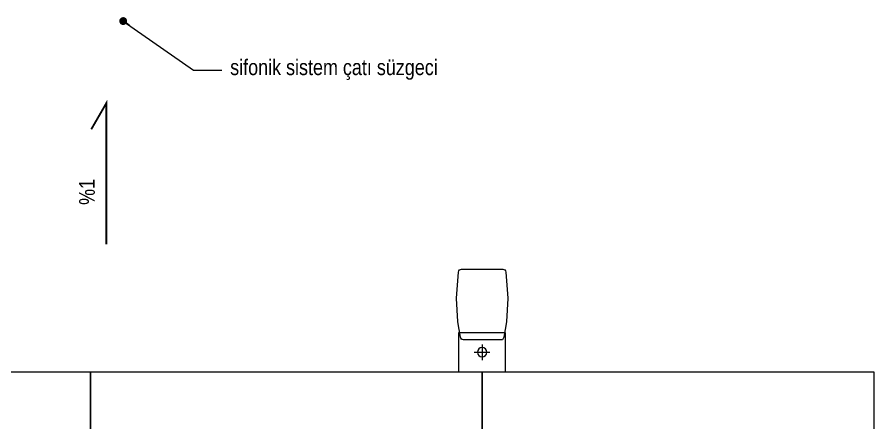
# Model space of a CAD drawing. Extents: x -1286 to 34975, y -230 to 6637.
# Drawn here: x 33278 to 33824, y 830 to 1089 of the extents above; entities that cross this region are included whole.
import ezdxf
from ezdxf.enums import TextEntityAlignment as Align

# ---------------------------------------------------------------- set-up
doc = ezdxf.new("R2010")
doc.units = 0
doc.header["$LTSCALE"] = 20
doc.layers.get('0').update_dxf_attribs({"color": 9, "lineweight": 9})
for name, color, linetype, lineweight in [('06C', 9, 'Continuous', 9), ('06D', 9, 'Continuous', 9), ('21', 9, 'Continuous', 9)]:
    doc.layers.add(name, color=color, linetype=linetype, lineweight=lineweight)
doc.styles.add('MuuM_TEXT-STANDART', font='ARIALN.TTF')
doc.dimstyles.new('MuuM_DIM100', dxfattribs={"dimscale": 10, "dimtxt": 2, "dimasz": 1, "dimexe": 1, "dimexo": 1, "dimgap": 1, "dimtad": 1, "dimdec": 1, "dimrnd": 0.5, "dimdsep": 46, "dimtxsty": 'MuuM_TEXT-STANDART', "dimblk": 'ARCHTICK', "dimcen": 0, "dimdle": 0.15, "dimclrd": 256, "dimclre": 256, "dimclrt": 256, "dimadec": 0, "dimazin": 0, "dimtfac": 5, "dimtdec": 1, "dimtix": 1, "dimtmove": 2, "dimatfit": 3, "dimldrblk": 'DOT', "dimfxl": 0.2, "dimtolj": 1, "dimlwd": -1, "dimlwe": -1, "dimarcsym": 0})

# ---------------------------------------------------------------- blocks, each defined once
blk = doc.blocks.new('_ArchTick')
at = {"color": 0, "linetype": 'ByBlock', "const_width": 0.15}
blk.add_lwpolyline([(-0.5, -0.5), (0.5, 0.5)], dxfattribs=at)
blk = doc.blocks.new('_Dot')
at = {"color": 0, "linetype": 'ByBlock', "lineweight": -2}
blk.add_line((-0.5, 0), (-1, 0), dxfattribs=at)
at = {"color": 0, "linetype": 'ByBlock', "const_width": 0.5}
blk.add_lwpolyline([(-0.25, 0, 1), (0.25, 0, 1)], format="xyb", close=True, dxfattribs=at)
blk = doc.blocks.new('ARKTOS')
for p, q in [((-3, 0), (-13, 0)), ((-8, -5), (-8, 5))]:
    blk.add_line(p, q)
at = {"linetype": 'ByBlock'}
for points in [[(0, -11.83, 0.363965), (1.65, -13.8), (11.44, -15.53, 0.029047), (11.67, -15.56), (26.26, -16.41, 0.033251), (26.53, -16.41), (43.16, -15.17, 0.392539), (45.01, -13.17), (45.01, 13.17, 0.392539), (43.16, 15.17), (26.53, 16.41, 0.033251), (26.26, 16.41), (11.67, 15.56, 0.029047), (11.44, 15.53), (1.65, 13.8, 0.047994), (0, 12.97), (0, -11.83)], [(0, -11.83, 0.229142), (0.76, -13.4, 0.044394)]]:
    blk.add_lwpolyline(points, format="xyb", dxfattribs=at)
blk.add_lwpolyline([(-20.5, 15), (4.5, 15), (4.5, -15), (-20.5, -15)], close=True)
blk.add_circle((-8, 0), 3)
blk = doc.blocks.new('p-vw-catiaydinlatmaelemanlari')
at = {"layer": '06C', "color": 0, "linetype": 'ByBlock', "xscale": -1, "rotation": 270}
blk.add_blockref('ARKTOS', (33641.96, 868), dxfattribs=at)

msp = doc.modelspace()

# ---------------------------------------------------------------- linework, layer by layer
at = {"layer": '06D'}
for points in [[(33074.44, 862.5), (33324.44, 862.5), (33324.44, 362.5), (33074.44, 362.5)], [(33324.44, 862.5), (33574.44, 862.5), (33574.44, 362.5), (33324.44, 362.5)], [(33574.44, 862.5), (33824.44, 862.5), (33824.44, 362.5), (33574.44, 362.5)]]:
    msp.add_lwpolyline(points, close=True, dxfattribs=at)
at = {"layer": '21', "const_width": 1.2}
msp.add_lwpolyline([(33334.7, 943.93), (33334.7, 1033.93), (33325.02, 1017.16)], dxfattribs=at)

# ---------------------------------------------------------------- block references
msp.add_blockref('p-vw-catiaydinlatmaelemanlari', (-67.49, 15))

# ---------------------------------------------------------------- texts
at = {"layer": '21', "style": 'MuuM_TEXT-STANDART'}
msp.add_text('sifonik sistem çatı süzgeci', height=10, dxfattribs=at).set_placement((33413.68, 1061.74), align=Align.TOP_LEFT)
at = {"layer": '21', "insert": (33317.28, 985.54), "char_height": 10, "width": 119.8316, "attachment_point": 3, "rotation": 90, "style": 'MuuM_TEXT-STANDART'}
msp.add_mtext('%1', dxfattribs=at)

# ---------------------------------------------------------------- leaders
at = {"layer": '21'}
msp.add_leader([(33345.42, 1086.2), (33390.26, 1054.81), (33408.35, 1054.81)], dimstyle='MuuM_DIM100', override={"dimasz": 0.5}, dxfattribs=at)

doc.saveas('drawing.dxf')
